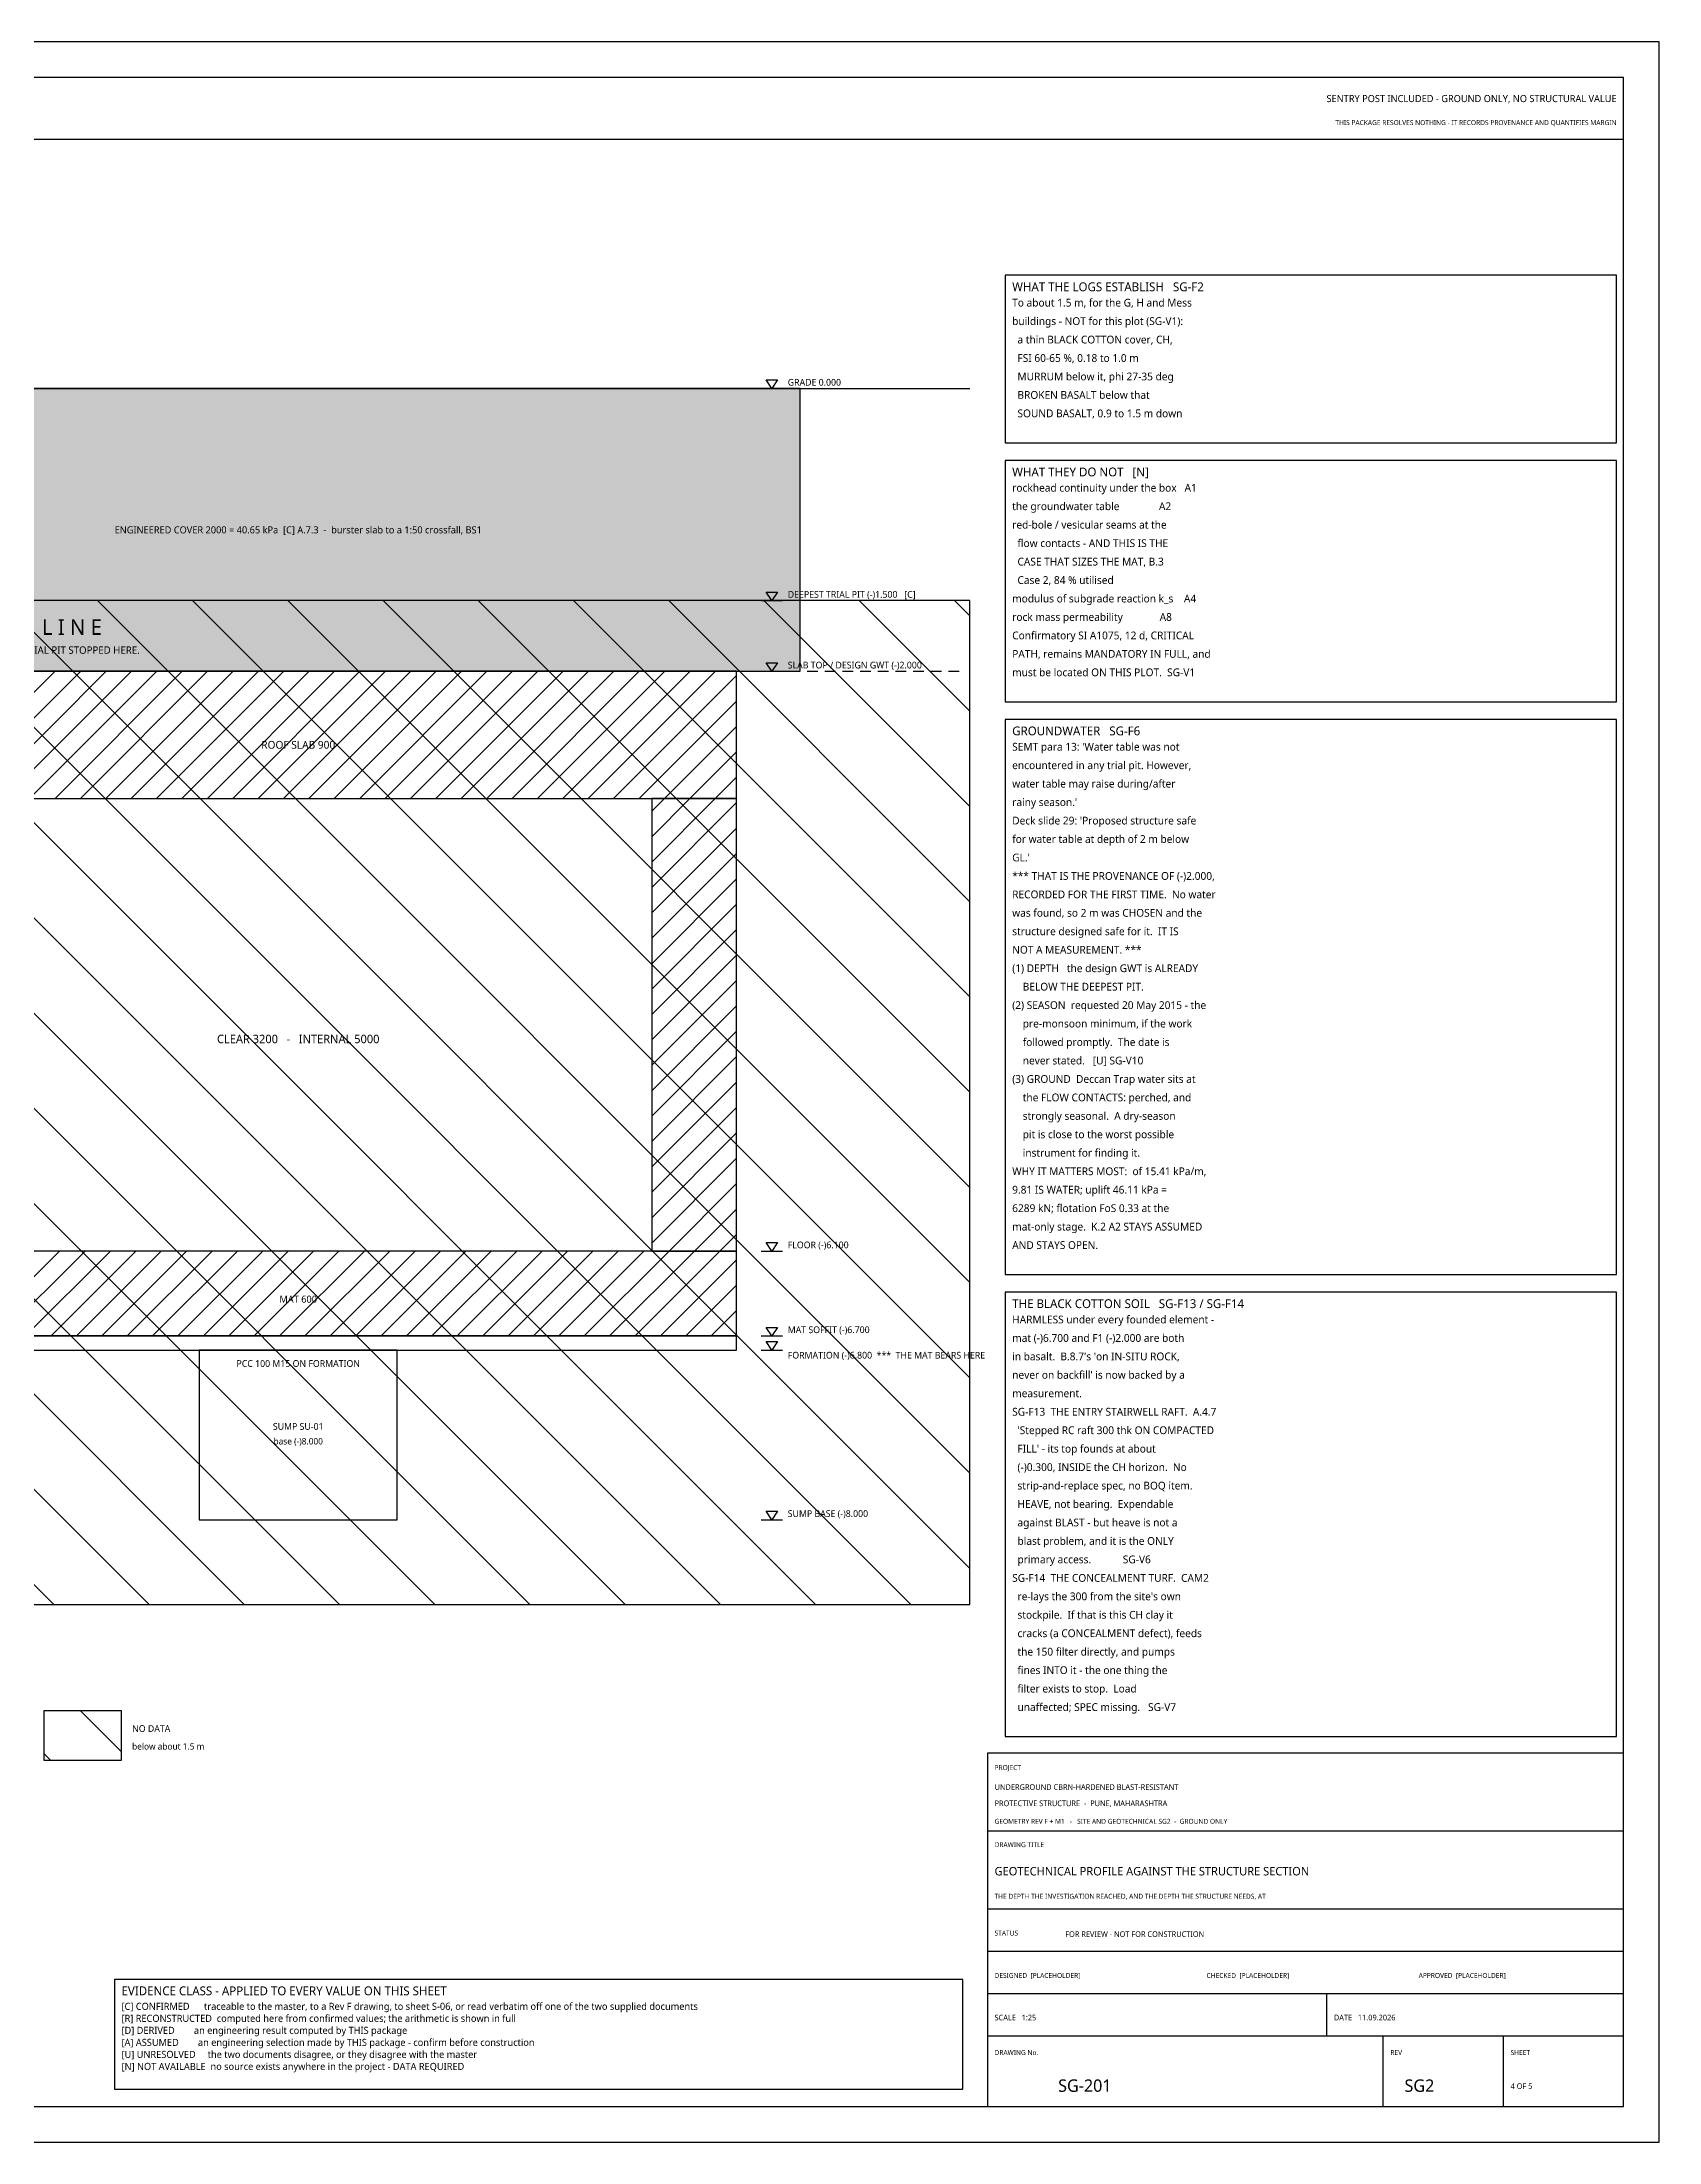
# Model space of a CAD drawing. Header units: millimetres. Extents: x 0 to 841, y 0 to 594.
# Drawn here: x 384 to 841, y 0 to 594 of the extents above; entities that cross this region are included whole.
import ezdxf
from ezdxf.enums import TextEntityAlignment as Align

# ---------------------------------------------------------------- set-up
doc = ezdxf.new("R2010")
doc.units = ezdxf.units.MM
for name, color, linetype in [('G-MURRUM', 42, 'Continuous'), ('G-NODATA', 1, 'Continuous'), ('G-STRUCT', 7, 'Continuous'), ('G-WATER', 4, 'Continuous'), ('M-DIM', 4, 'Continuous'), ('M-FLAG', 1, 'Continuous'), ('M-LEVEL', 4, 'Continuous'), ('M-TEXT', 7, 'Continuous'), ('M-TITLE', 7, 'Continuous'), ('S-HATCH', 8, 'Continuous'), ('S-NOTE', 7, 'Continuous'), ('S-TITLE', 7, 'Continuous')]:
    doc.layers.add(name, color=color, linetype=linetype)
doc.styles.add('OpenSans', font='OpenSans-Regular.ttf')

msp = doc.modelspace()

# ---------------------------------------------------------------- hatches: boundary and pattern name
at = {"layer": 'G-MURRUM'}
h = msp.add_hatch(dxfattribs=at)
h.set_pattern_fill('EARTH', scale=0.8)
h.paths.add_polyline_path([(314, 416), (598, 416), (598, 496), (314, 496)])
at = {"layer": 'G-NODATA'}
h = msp.add_hatch(dxfattribs=at)
h.set_pattern_fill('ANSI31', scale=6, angle=90)
h.paths.add_polyline_path([(18, 152), (646, 152), (646, 436), (18, 436)])
h = msp.add_hatch(dxfattribs=at)
h.set_pattern_fill('ANSI31', scale=5, angle=90)
h.paths.add_polyline_path([(384, 108), (406, 108), (406, 122), (384, 122)])
at = {"layer": 'S-HATCH'}
h = msp.add_hatch(dxfattribs=at)
h.set_pattern_fill('ANSI31', scale=1.6)
h.paths.add_polyline_path([(332, 380), (580, 380), (580, 416), (332, 416)])
h = msp.add_hatch(dxfattribs=at)
h.set_pattern_fill('ANSI31', scale=1.6)
h.paths.add_polyline_path([(556, 252), (580, 252), (580, 380), (556, 380)])
h = msp.add_hatch(dxfattribs=at)
h.set_pattern_fill('ANSI31', scale=1.6)
h.paths.add_polyline_path([(332, 228), (580, 228), (580, 252), (332, 252)])

# ---------------------------------------------------------------- linework, layer by layer
at = {"layer": 'G-MURRUM'}
msp.add_lwpolyline([(314, 416), (598, 416), (598, 496), (314, 496)], close=True, dxfattribs=at)
at = {"layer": 'G-NODATA'}
for p, q in [((587, 436), (593, 436)), ((587, 224), (593, 224))]:
    msp.add_line(p, q, dxfattribs=at)
for points in [[(18, 152), (646, 152), (646, 436), (18, 436)], [(590, 436), (588.4, 438.4), (591.6, 438.4)], [(590, 224), (588.4, 226.4), (591.6, 226.4)], [(384, 108), (406, 108), (406, 122), (384, 122)]]:
    msp.add_lwpolyline(points, close=True, dxfattribs=at)
at = {"layer": 'G-STRUCT'}
for points in [[(332, 380), (580, 380), (580, 416), (332, 416)], [(556, 252), (580, 252), (580, 380), (556, 380)], [(332, 228), (580, 228), (580, 252), (332, 252)], [(332, 224), (580, 224), (580, 228), (332, 228)], [(428, 176), (484, 176), (484, 224), (428, 224)]]:
    msp.add_lwpolyline(points, close=True, dxfattribs=at)
at = {"layer": 'G-WATER'}
for p, q in [((385, 416), (388, 416)), ((390, 416), (393, 416)), ((395, 416), (398, 416)), ((400, 416), (403, 416)), ((405, 416), (408, 416)), ((410, 416), (413, 416)), ((415, 416), (418, 416)), ((420, 416), (423, 416)), ((425, 416), (428, 416)), ((430, 416), (433, 416)), ((435, 416), (438, 416)), ((440, 416), (443, 416)), ((445, 416), (448, 416)), ((450, 416), (453, 416)), ((455, 416), (458, 416)), ((460, 416), (463, 416)), ((465, 416), (468, 416)), ((470, 416), (473, 416)), ((475, 416), (478, 416)), ((480, 416), (483, 416)), ((485, 416), (488, 416)), ((490, 416), (493, 416)), ((495, 416), (498, 416)), ((500, 416), (503, 416)), ((505, 416), (508, 416)), ((510, 416), (513, 416)), ((515, 416), (518, 416)), ((520, 416), (523, 416)), ((525, 416), (528, 416)), ((530, 416), (533, 416)), ((535, 416), (538, 416)), ((540, 416), (543, 416)), ((545, 416), (548, 416)), ((550, 416), (553, 416)), ((555, 416), (558, 416)), ((560, 416), (563, 416)), ((565, 416), (568, 416)), ((570, 416), (573, 416)), ((575, 416), (578, 416)), ((580, 416), (583, 416)), ((585, 416), (588, 416)), ((590, 416), (593, 416)), ((595, 416), (598, 416)), ((600, 416), (603, 416)), ((605, 416), (608, 416)), ((610, 416), (613, 416)), ((615, 416), (618, 416)), ((620, 416), (623, 416)), ((625, 416), (628, 416)), ((630, 416), (633, 416)), ((635, 416), (638, 416)), ((640, 416), (643, 416))]:
    msp.add_line(p, q, dxfattribs=at)
at = {"layer": 'M-LEVEL'}
for p, q in [((18, 496), (646, 496)), ((587, 496), (593, 496)), ((587, 416), (593, 416)), ((587, 252), (593, 252)), ((587, 228), (593, 228)), ((587, 176), (593, 176))]:
    msp.add_line(p, q, dxfattribs=at)
for points in [[(590, 496), (588.4, 498.4), (591.6, 498.4)], [(590, 416), (588.4, 418.4), (591.6, 418.4)], [(590, 252), (588.4, 254.4), (591.6, 254.4)], [(590, 228), (588.4, 230.4), (591.6, 230.4)], [(590, 176), (588.4, 178.4), (591.6, 178.4)]]:
    msp.add_lwpolyline(points, close=True, dxfattribs=at)
at = {"layer": 'M-TITLE'}
for p, q in [((10, 566.5), (831, 566.5)), ((651, 88), (831, 88)), ((651, 66), (831, 66)), ((651, 54), (831, 54)), ((651, 42), (831, 42)), ((747, 30), (747, 42)), ((651, 30), (831, 30)), ((763, 10), (763, 30)), ((797, 10), (797, 30))]:
    msp.add_line(p, q, dxfattribs=at)
msp.add_lwpolyline([(651, 10), (831, 10), (831, 110), (651, 110)], close=True, dxfattribs=at)
at = {"layer": 'S-TITLE'}
for points in [[(0, 0), (841, 0), (841, 594), (0, 594)], [(10, 10), (831, 10), (831, 584), (10, 584)], [(656, 480.63), (829, 480.63), (829, 528), (656, 528)], [(656, 407.38), (829, 407.38), (829, 475.63), (656, 475.63)], [(656, 245.38), (829, 245.38), (829, 402.38), (656, 402.38)], [(656, 114.7), (829, 114.7), (829, 240.38), (656, 240.38)], [(404, 14.98), (644, 14.98), (644, 46), (404, 46)]]:
    msp.add_lwpolyline(points, close=True, dxfattribs=at)

# ---------------------------------------------------------------- texts
at = {"layer": 'G-NODATA', "style": 'OpenSans'}
for s, p in [('DEEPEST TRIAL PIT (-)1.500   [C]', (594.5, 436.8)), ('FORMATION (-)6.800  ***  THE MAT BEARS HERE', (594.5, 221.6)), ('NO DATA', (409, 116))]:
    msp.add_text(s, height=1.9, dxfattribs=at).set_placement(p)
for s, height, p in [('N O   D A T A   E X I S T S   B E L O W   T H I S   L I N E', 4.4, (332, 428.5)), ('No borehole, no sample, no water reading, no rockhead, no red-bole seam, no k_s.  THE DEEPEST TRIAL PIT STOPPED HERE.', 2.1, (332, 422))]:
    msp.add_text(s, height=height, dxfattribs=at).set_placement(p, align=Align.MIDDLE_CENTER)
at = {"layer": 'G-STRUCT', "style": 'OpenSans'}
for s, height, p in [('ROOF SLAB 900', 2.2, (456, 395.2)), ('MAT 600', 2, (456, 238.4)), ('PCC 100 M15 ON FORMATION', 1.9, (456, 220.2)), ('SUMP SU-01', 1.9, (456, 202.4)), ('base (-)8.000', 1.8, (456, 198.2))]:
    msp.add_text(s, height=height, dxfattribs=at).set_placement(p, align=Align.MIDDLE_CENTER)
at = {"layer": 'M-DIM', "style": 'OpenSans'}
msp.add_text('CLEAR 3200   -   INTERNAL 5000', height=2.4, dxfattribs=at).set_placement((456, 312), align=Align.MIDDLE_CENTER)
at = {"layer": 'M-FLAG', "style": 'OpenSans'}
for s, height, p in [('SENTRY POST INCLUDED - GROUND ONLY, NO STRUCTURAL VALUE', 2, (829, 577)), ('THIS PACKAGE RESOLVES NOTHING - IT RECORDS PROVENANCE AND QUANTIFIES MARGIN', 1.4, (829, 570.5))]:
    msp.add_text(s, height=height, dxfattribs=at).set_placement(p, align=Align.RIGHT)
for s, height, p in [('below about 1.5 m', 1.8, (409, 111)), ('FOR REVIEW - NOT FOR CONSTRUCTION', 1.6, (673, 58))]:
    msp.add_text(s, height=height, dxfattribs=at).set_placement(p)
at = {"layer": 'M-LEVEL', "style": 'OpenSans'}
for s, p in [('GRADE 0.000', (594.5, 496.8)), ('SLAB TOP / DESIGN GWT (-)2.000', (594.5, 416.8)), ('FLOOR (-)6.100', (594.5, 252.8)), ('MAT SOFFIT (-)6.700', (594.5, 228.8)), ('SUMP BASE (-)8.000', (594.5, 176.8))]:
    msp.add_text(s, height=1.9, dxfattribs=at).set_placement(p)
at = {"layer": 'M-TEXT', "style": 'OpenSans'}
msp.add_text('ENGINEERED COVER 2000 = 40.65 kPa  [C] A.7.3  -  burster slab to a 1:50 crossfall, BS1', height=2, dxfattribs=at).set_placement((456, 456), align=Align.MIDDLE_CENTER)
at = {"layer": 'M-TITLE', "style": 'OpenSans'}
for s, height, p in [('PROJECT', 1.4, (653, 105.2)), ('UNDERGROUND CBRN-HARDENED BLAST-RESISTANT', 1.6, (653, 99.6)), ('PROTECTIVE STRUCTURE  -  PUNE, MAHARASHTRA', 1.6, (653, 95)), ('GEOMETRY REV F + M1   -   SITE AND GEOTECHNICAL SG2  -  GROUND ONLY', 1.4, (653, 90)), ('DRAWING TITLE', 1.4, (653, 83.4)), ('GEOTECHNICAL PROFILE AGAINST THE STRUCTURE SECTION', 2.4, (653, 75.4)), ('THE DEPTH THE INVESTIGATION REACHED, AND THE DEPTH THE STRUCTURE NEEDS, AT', 1.4, (653, 68.8)), ('STATUS', 1.4, (653, 58.4)), ('DESIGNED  [PLACEHOLDER]', 1.4, (653, 46.4)), ('CHECKED  [PLACEHOLDER]', 1.4, (713, 46.4)), ('APPROVED  [PLACEHOLDER]', 1.4, (773, 46.4)), ('SCALE   1:25', 1.6, (653, 34.4)), ('DATE   11.09.2026', 1.6, (749, 34.4)), ('DRAWING No.', 1.4, (653, 24.6)), ('REV', 1.4, (765, 24.6)), ('SHEET', 1.4, (799, 24.6)), ('SG-201', 3.5, (671, 14.2)), ('SG2', 3.5, (769, 14.2)), ('4 OF 5', 1.6, (799, 15))]:
    msp.add_text(s, height=height, dxfattribs=at).set_placement(p)
at = {"layer": 'S-NOTE', "style": 'OpenSans'}
for s, height, p in [('To about 1.5 m, for the G, H and Mess', 2.2, (658, 519.17)), ('buildings - NOT for this plot (SG-V1):', 2.2, (658, 513.95)), ('  a thin BLACK COTTON cover, CH,', 2.2, (658, 508.73)), ('  FSI 60-65 %, 0.18 to 1.0 m', 2.2, (658, 503.51)), ('  MURRUM below it, phi 27-35 deg', 2.2, (658, 498.29)), ('  BROKEN BASALT below that', 2.2, (658, 493.07)), ('  SOUND BASALT, 0.9 to 1.5 m down', 2.2, (658, 487.85)), ('the groundwater table               A2', 2.2, (658, 461.59)), ('rockhead continuity under the box   A1', 2.2, (658, 466.81)), ('red-bole / vesicular seams at the', 2.2, (658, 456.36)), ('  flow contacts - AND THIS IS THE', 2.2, (658, 451.14)), ('  CASE THAT SIZES THE MAT, B.3', 2.2, (658, 445.92)), ('  Case 2, 84 % utilised', 2.2, (658, 440.7)), ('modulus of subgrade reaction k_s    A4', 2.2, (658, 435.48)), ('rock mass permeability              A8', 2.2, (658, 430.26)), ('Confirmatory SI A1075, 12 d, CRITICAL', 2.2, (658, 425.04)), ('PATH, remains MANDATORY IN FULL, and', 2.2, (658, 419.82)), ('must be located ON THIS PLOT.  SG-V1', 2.2, (658, 414.6)), ("SEMT para 13: 'Water table was not", 2.2, (658, 393.55)), ('encountered in any trial pit. However,', 2.2, (658, 388.33)), ('water table may raise during/after', 2.2, (658, 383.11)), ("rainy season.'", 2.2, (658, 377.89)), ("Deck slide 29: 'Proposed structure safe", 2.2, (658, 372.67)), ('for water table at depth of 2 m below', 2.2, (658, 367.45)), ("GL.'", 2.2, (658, 362.23)), ('*** THAT IS THE PROVENANCE OF (-)2.000,', 2.2, (658, 357.01)), ('RECORDED FOR THE FIRST TIME.  No water', 2.2, (658, 351.79)), ('was found, so 2 m was CHOSEN and the', 2.2, (658, 346.57)), ('structure designed safe for it.  IT IS', 2.2, (658, 341.35)), ('(1) DEPTH   the design GWT is ALREADY', 2.2, (658, 330.91)), ('NOT A MEASUREMENT. ***', 2.2, (658, 336.13)), ('    BELOW THE DEEPEST PIT.', 2.2, (658, 325.69)), ('(2) SEASON  requested 20 May 2015 - the', 2.2, (658, 320.47)), ('    pre-monsoon minimum, if the work', 2.2, (658, 315.25)), ('    followed promptly.  The date is', 2.2, (658, 310.02)), ('    never stated.   [U] SG-V10', 2.2, (658, 304.8)), ('(3) GROUND  Deccan Trap water sits at', 2.2, (658, 299.58)), ('    the FLOW CONTACTS: perched, and', 2.2, (658, 294.36)), ('    strongly seasonal.  A dry-season', 2.2, (658, 289.14)), ('    pit is close to the worst possible', 2.2, (658, 283.92)), ('    instrument for finding it.', 2.2, (658, 278.7)), ('WHY IT MATTERS MOST:  of 15.41 kPa/m,', 2.2, (658, 273.48)), ('9.81 IS WATER; uplift 46.11 kPa =', 2.2, (658, 268.26)), ('6289 kN; flotation FoS 0.33 at the', 2.2, (658, 263.04)), ('mat-only stage.  K.2 A2 STAYS ASSUMED', 2.2, (658, 257.82)), ('AND STAYS OPEN.', 2.2, (658, 252.6)), ('HARMLESS under every founded element -', 2.2, (658, 231.55)), ('mat (-)6.700 and F1 (-)2.000 are both', 2.2, (658, 226.33)), ("in basalt.  B.8.7's 'on IN-SITU ROCK,", 2.2, (658, 221.11)), ("never on backfill' is now backed by a", 2.2, (658, 215.89)), ('measurement.', 2.2, (658, 210.67)), ('SG-F13  THE ENTRY STAIRWELL RAFT.  A.4.7', 2.2, (658, 205.45)), ("  'Stepped RC raft 300 thk ON COMPACTED", 2.2, (658, 200.23)), ("  FILL' - its top founds at about", 2.2, (658, 195.01)), ('  (-)0.300, INSIDE the CH horizon.  No', 2.2, (658, 189.79)), ('  strip-and-replace spec, no BOQ item.', 2.2, (658, 184.57)), ('  HEAVE, not bearing.  Expendable', 2.2, (658, 179.35)), ('  against BLAST - but heave is not a', 2.2, (658, 174.13)), ('  blast problem, and it is the ONLY', 2.2, (658, 168.91)), ('SG-F14  THE CONCEALMENT TURF.  CAM2', 2.2, (658, 158.46)), ('  primary access.            SG-V6', 2.2, (658, 163.69)), ("  re-lays the 300 from the site's own", 2.2, (658, 153.24)), ('  stockpile.  If that is this CH clay it', 2.2, (658, 148.02)), ('  cracks (a CONCEALMENT defect), feeds', 2.2, (658, 142.8)), ('  the 150 filter directly, and pumps', 2.2, (658, 137.58)), ('  fines INTO it - the one thing the', 2.2, (658, 132.36)), ('  filter exists to stop.  Load', 2.2, (658, 127.14)), ('  unaffected; SPEC missing.   SG-V7', 2.2, (658, 121.92)), ('[C] CONFIRMED      traceable to the master, to a Rev F drawing, to sheet S-06, or read verbatim off one of the two supplied documents', 2, (406, 37.38)), ('[R] RECONSTRUCTED  computed here from confirmed values; the arithmetic is shown in full', 2, (406, 33.98)), ('[D] DERIVED        an engineering result computed by THIS package', 2, (406, 30.58)), ('[A] ASSUMED        an engineering selection made by THIS package - confirm before construction', 2, (406, 27.18)), ('[U] UNRESOLVED     the two documents disagree, or they disagree with the master', 2, (406, 23.78)), ('[N] NOT AVAILABLE  no source exists anywhere in the project - DATA REQUIRED', 2, (406, 20.38))]:
    msp.add_text(s, height=height, dxfattribs=at).set_placement(p)
at = {"layer": 'S-TITLE', "style": 'OpenSans'}
for s, p in [('WHAT THE LOGS ESTABLISH   SG-F2', (658, 523.5)), ('WHAT THEY DO NOT   [N]', (658, 471.13)), ('GROUNDWATER   SG-F6', (658, 397.88)), ('THE BLACK COTTON SOIL   SG-F13 / SG-F14', (658, 235.88)), ('EVIDENCE CLASS - APPLIED TO EVERY VALUE ON THIS SHEET', (406, 41.5))]:
    msp.add_text(s, height=2.5, dxfattribs=at).set_placement(p)

doc.saveas('drawing.dxf')
